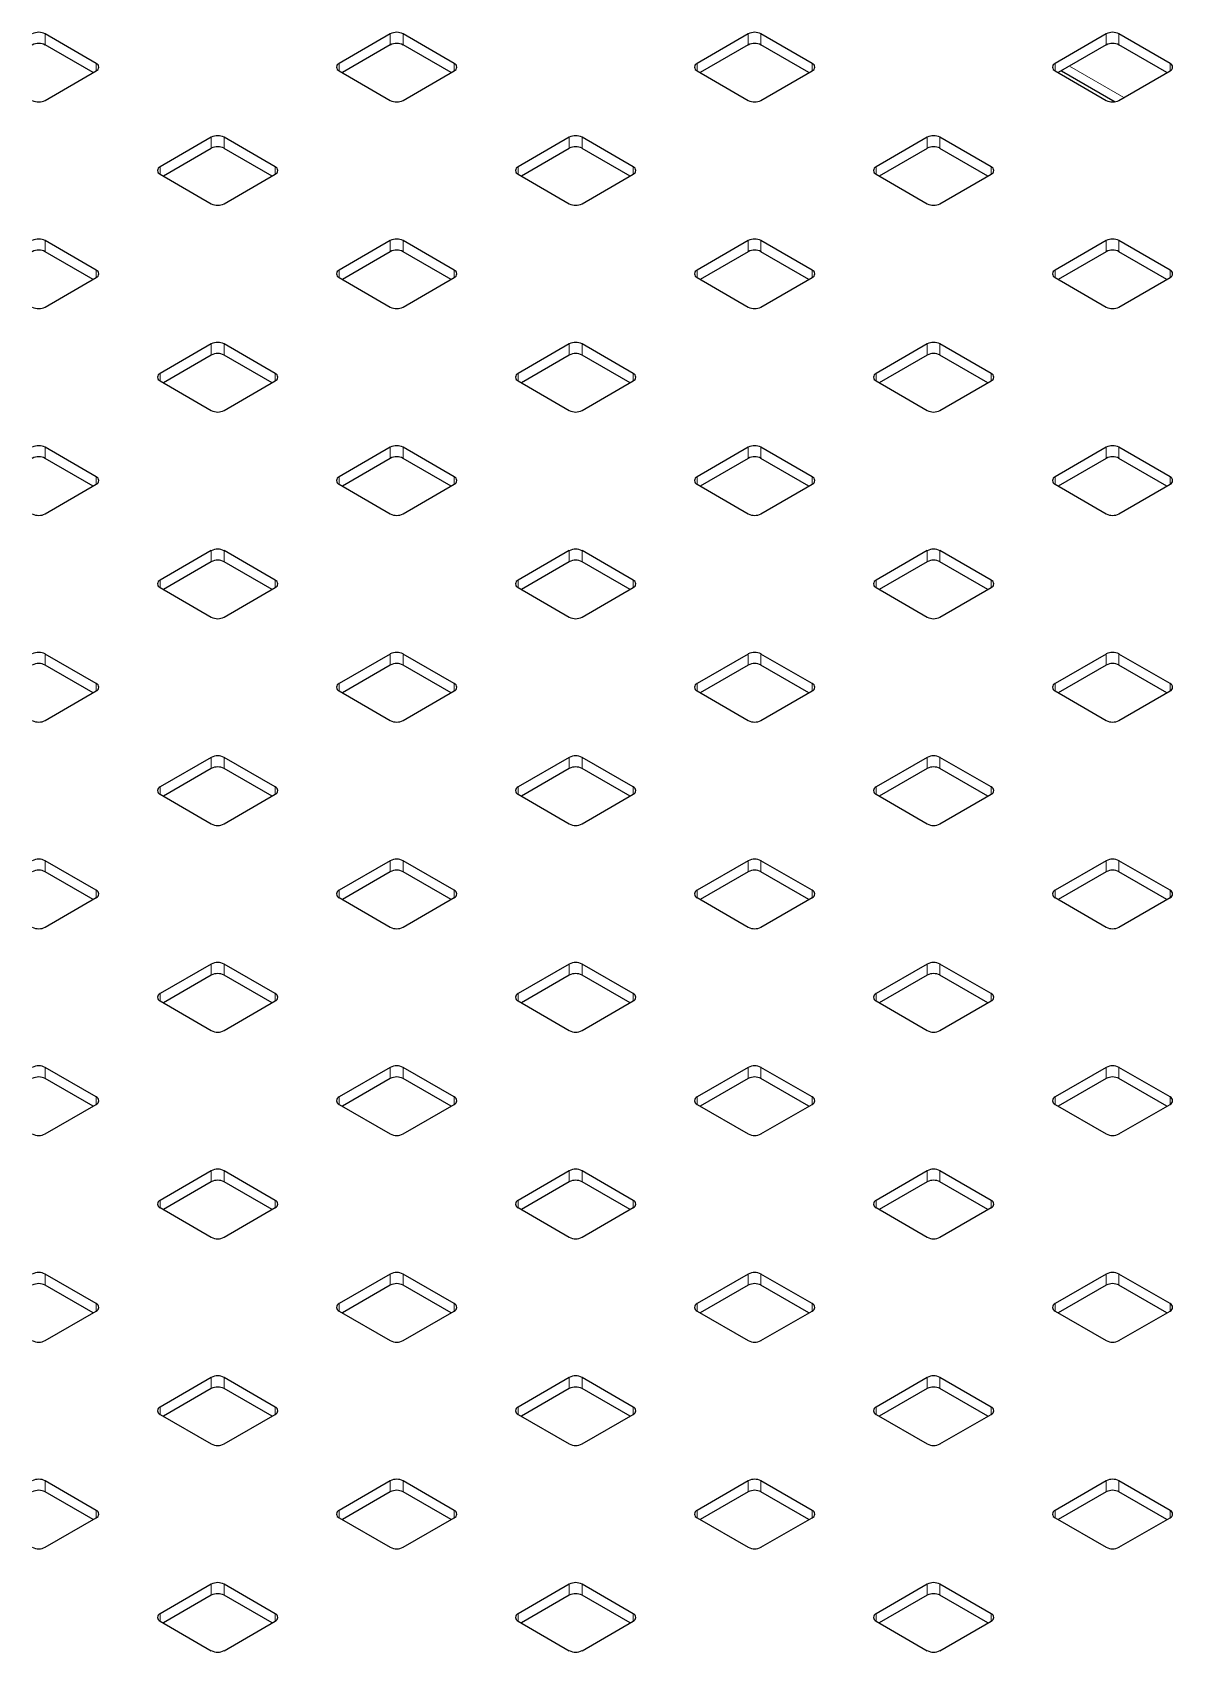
# Model space of a CAD drawing. Header units: millimetres. Extents: x -218071 to -203542, y 15363 to 51382.
# Drawn here: x -216949.65 to -216937.04, y 51102.08 to 51119.98 of the extents above; entities that cross this region are included whole.
import ezdxf

# ---------------------------------------------------------------- set-up
doc = ezdxf.new("R2010")
doc.units = ezdxf.units.MM
doc.header["$LTSCALE"] = 4
doc.layers.add('TPF-EQUIPEMENT', color=7, linetype='Continuous')

msp = doc.modelspace()

# ---------------------------------------------------------------- linework, layer by layer
at = {"layer": 'TPF-EQUIPEMENT', "color": 7, "linetype": 'Continuous', "lineweight": 25}
for p, q in [((-216948.947, 51119.633), (-216949.513, 51119.959)), ((-216945.695, 51119.959), (-216946.26, 51119.633)), ((-216944.988, 51119.633), (-216945.553, 51119.959)), ((-216941.735, 51119.959), (-216942.301, 51119.633)), ((-216941.028, 51119.633), (-216941.594, 51119.959)), ((-216937.775, 51119.959), (-216938.341, 51119.633)), ((-216937.068, 51119.633), (-216937.634, 51119.959)), ((-216948.983, 51119.531), (-216949.513, 51119.837)), ((-216945.695, 51119.837), (-216946.225, 51119.531)), ((-216945.023, 51119.531), (-216945.553, 51119.837)), ((-216941.735, 51119.837), (-216942.265, 51119.531)), ((-216941.063, 51119.531), (-216941.594, 51119.837)), ((-216937.775, 51119.837), (-216938.305, 51119.531)), ((-216937.104, 51119.531), (-216937.634, 51119.837)), ((-216949.513, 51119.225), (-216948.947, 51119.551)), ((-216946.26, 51119.551), (-216945.695, 51119.225)), ((-216945.553, 51119.225), (-216944.988, 51119.551)), ((-216942.301, 51119.551), (-216941.735, 51119.225)), ((-216941.594, 51119.225), (-216941.028, 51119.551)), ((-216938.341, 51119.551), (-216937.775, 51119.225)), ((-216938.269, 51119.552), (-216937.677, 51119.21)), ((-216937.634, 51119.225), (-216937.068, 51119.551)), ((-216947.675, 51118.817), (-216948.24, 51118.49)), ((-216946.968, 51118.49), (-216947.533, 51118.817)), ((-216943.715, 51118.817), (-216944.281, 51118.49)), ((-216943.008, 51118.49), (-216943.573, 51118.817)), ((-216939.755, 51118.817), (-216940.321, 51118.49)), ((-216939.048, 51118.49), (-216939.614, 51118.817)), ((-216947.675, 51118.694), (-216948.205, 51118.388)), ((-216947.003, 51118.388), (-216947.533, 51118.694)), ((-216943.715, 51118.694), (-216944.245, 51118.388)), ((-216943.043, 51118.388), (-216943.573, 51118.694)), ((-216939.755, 51118.694), (-216940.285, 51118.388)), ((-216939.083, 51118.388), (-216939.614, 51118.694)), ((-216948.24, 51118.408), (-216947.675, 51118.082)), ((-216947.533, 51118.082), (-216946.968, 51118.408)), ((-216944.281, 51118.408), (-216943.715, 51118.082)), ((-216943.573, 51118.082), (-216943.008, 51118.408)), ((-216940.321, 51118.408), (-216939.755, 51118.082)), ((-216939.614, 51118.082), (-216939.048, 51118.408)), ((-216948.947, 51117.347), (-216949.513, 51117.674)), ((-216948.983, 51117.245), (-216949.513, 51117.551)), ((-216945.695, 51117.674), (-216946.26, 51117.347)), ((-216945.695, 51117.551), (-216946.225, 51117.245)), ((-216944.988, 51117.347), (-216945.553, 51117.674)), ((-216945.023, 51117.245), (-216945.553, 51117.551)), ((-216941.735, 51117.674), (-216942.301, 51117.347)), ((-216941.735, 51117.551), (-216942.265, 51117.245)), ((-216941.028, 51117.347), (-216941.594, 51117.674)), ((-216941.063, 51117.245), (-216941.594, 51117.551)), ((-216937.775, 51117.674), (-216938.341, 51117.347)), ((-216937.775, 51117.551), (-216938.305, 51117.245)), ((-216937.068, 51117.347), (-216937.634, 51117.674)), ((-216937.104, 51117.245), (-216937.634, 51117.551)), ((-216949.513, 51116.939), (-216948.947, 51117.266)), ((-216946.26, 51117.266), (-216945.695, 51116.939)), ((-216945.553, 51116.939), (-216944.988, 51117.266)), ((-216942.301, 51117.266), (-216941.735, 51116.939)), ((-216941.594, 51116.939), (-216941.028, 51117.266)), ((-216938.341, 51117.266), (-216937.775, 51116.939)), ((-216937.634, 51116.939), (-216937.068, 51117.266)), ((-216947.675, 51116.531), (-216948.24, 51116.205)), ((-216946.968, 51116.205), (-216947.533, 51116.531)), ((-216943.715, 51116.531), (-216944.281, 51116.205)), ((-216943.008, 51116.205), (-216943.573, 51116.531)), ((-216939.755, 51116.531), (-216940.321, 51116.205)), ((-216939.048, 51116.205), (-216939.614, 51116.531)), ((-216947.675, 51116.409), (-216948.205, 51116.103)), ((-216947.003, 51116.103), (-216947.533, 51116.409)), ((-216943.715, 51116.409), (-216944.245, 51116.103)), ((-216943.043, 51116.103), (-216943.573, 51116.409)), ((-216939.755, 51116.409), (-216940.285, 51116.103)), ((-216939.083, 51116.103), (-216939.614, 51116.409)), ((-216948.24, 51116.123), (-216947.675, 51115.797)), ((-216947.533, 51115.797), (-216946.968, 51116.123)), ((-216944.281, 51116.123), (-216943.715, 51115.797)), ((-216943.573, 51115.797), (-216943.008, 51116.123)), ((-216940.321, 51116.123), (-216939.755, 51115.797)), ((-216939.614, 51115.797), (-216939.048, 51116.123)), ((-216948.947, 51115.062), (-216949.513, 51115.389)), ((-216945.695, 51115.389), (-216946.26, 51115.062)), ((-216944.988, 51115.062), (-216945.553, 51115.389)), ((-216941.735, 51115.389), (-216942.301, 51115.062)), ((-216941.028, 51115.062), (-216941.594, 51115.389)), ((-216937.775, 51115.389), (-216938.341, 51115.062)), ((-216937.068, 51115.062), (-216937.634, 51115.389)), ((-216948.983, 51114.96), (-216949.513, 51115.266)), ((-216945.695, 51115.266), (-216946.225, 51114.96)), ((-216945.023, 51114.96), (-216945.553, 51115.266)), ((-216941.735, 51115.266), (-216942.265, 51114.96)), ((-216941.063, 51114.96), (-216941.594, 51115.266)), ((-216937.775, 51115.266), (-216938.305, 51114.96)), ((-216937.104, 51114.96), (-216937.634, 51115.266)), ((-216949.513, 51114.654), (-216948.947, 51114.98)), ((-216946.26, 51114.98), (-216945.695, 51114.654)), ((-216945.553, 51114.654), (-216944.988, 51114.98)), ((-216942.301, 51114.98), (-216941.735, 51114.654)), ((-216941.594, 51114.654), (-216941.028, 51114.98)), ((-216938.341, 51114.98), (-216937.775, 51114.654)), ((-216937.634, 51114.654), (-216937.068, 51114.98)), ((-216947.675, 51114.246), (-216948.24, 51113.919)), ((-216947.675, 51114.123), (-216948.205, 51113.817)), ((-216946.968, 51113.919), (-216947.533, 51114.246)), ((-216947.003, 51113.817), (-216947.533, 51114.123)), ((-216943.715, 51114.246), (-216944.281, 51113.919)), ((-216943.715, 51114.123), (-216944.245, 51113.817)), ((-216943.008, 51113.919), (-216943.573, 51114.246)), ((-216943.043, 51113.817), (-216943.573, 51114.123)), ((-216939.755, 51114.246), (-216940.321, 51113.919)), ((-216939.755, 51114.123), (-216940.285, 51113.817)), ((-216939.048, 51113.919), (-216939.614, 51114.246)), ((-216939.083, 51113.817), (-216939.614, 51114.123)), ((-216948.24, 51113.838), (-216947.675, 51113.511)), ((-216947.533, 51113.511), (-216946.968, 51113.838)), ((-216944.281, 51113.838), (-216943.715, 51113.511)), ((-216943.573, 51113.511), (-216943.008, 51113.838)), ((-216940.321, 51113.838), (-216939.755, 51113.511)), ((-216939.614, 51113.511), (-216939.048, 51113.838)), ((-216948.947, 51112.777), (-216949.513, 51113.103)), ((-216945.695, 51113.103), (-216946.26, 51112.777)), ((-216944.988, 51112.777), (-216945.553, 51113.103)), ((-216941.735, 51113.103), (-216942.301, 51112.777)), ((-216941.028, 51112.777), (-216941.594, 51113.103)), ((-216937.775, 51113.103), (-216938.341, 51112.777)), ((-216937.068, 51112.777), (-216937.634, 51113.103)), ((-216948.983, 51112.675), (-216949.513, 51112.981)), ((-216945.695, 51112.981), (-216946.225, 51112.675)), ((-216945.023, 51112.675), (-216945.553, 51112.981)), ((-216941.735, 51112.981), (-216942.265, 51112.675)), ((-216941.063, 51112.675), (-216941.594, 51112.981)), ((-216937.775, 51112.981), (-216938.305, 51112.675)), ((-216937.104, 51112.675), (-216937.634, 51112.981)), ((-216949.513, 51112.369), (-216948.947, 51112.695)), ((-216946.26, 51112.695), (-216945.695, 51112.369)), ((-216945.553, 51112.369), (-216944.988, 51112.695)), ((-216942.301, 51112.695), (-216941.735, 51112.369)), ((-216941.594, 51112.369), (-216941.028, 51112.695)), ((-216938.341, 51112.695), (-216937.775, 51112.369)), ((-216937.634, 51112.369), (-216937.068, 51112.695)), ((-216947.675, 51111.96), (-216948.24, 51111.634)), ((-216947.675, 51111.838), (-216948.205, 51111.532)), ((-216946.968, 51111.634), (-216947.533, 51111.96)), ((-216947.003, 51111.532), (-216947.533, 51111.838)), ((-216943.715, 51111.96), (-216944.281, 51111.634)), ((-216943.715, 51111.838), (-216944.245, 51111.532)), ((-216943.008, 51111.634), (-216943.573, 51111.96)), ((-216943.043, 51111.532), (-216943.573, 51111.838)), ((-216939.755, 51111.96), (-216940.321, 51111.634)), ((-216939.755, 51111.838), (-216940.285, 51111.532)), ((-216939.048, 51111.634), (-216939.614, 51111.96)), ((-216939.083, 51111.532), (-216939.614, 51111.838)), ((-216948.24, 51111.552), (-216947.675, 51111.226)), ((-216947.533, 51111.226), (-216946.968, 51111.552)), ((-216944.281, 51111.552), (-216943.715, 51111.226)), ((-216943.573, 51111.226), (-216943.008, 51111.552)), ((-216940.321, 51111.552), (-216939.755, 51111.226)), ((-216939.614, 51111.226), (-216939.048, 51111.552)), ((-216948.947, 51110.491), (-216949.513, 51110.818)), ((-216945.695, 51110.818), (-216946.26, 51110.491)), ((-216944.988, 51110.491), (-216945.553, 51110.818)), ((-216941.735, 51110.818), (-216942.301, 51110.491)), ((-216941.028, 51110.491), (-216941.594, 51110.818)), ((-216937.775, 51110.818), (-216938.341, 51110.491)), ((-216937.068, 51110.491), (-216937.634, 51110.818)), ((-216948.983, 51110.389), (-216949.513, 51110.695)), ((-216945.695, 51110.695), (-216946.225, 51110.389)), ((-216945.023, 51110.389), (-216945.553, 51110.695)), ((-216941.735, 51110.695), (-216942.265, 51110.389)), ((-216941.063, 51110.389), (-216941.594, 51110.695)), ((-216937.775, 51110.695), (-216938.305, 51110.389)), ((-216937.104, 51110.389), (-216937.634, 51110.695)), ((-216949.513, 51110.083), (-216948.947, 51110.41)), ((-216946.26, 51110.41), (-216945.695, 51110.083)), ((-216945.553, 51110.083), (-216944.988, 51110.41)), ((-216942.301, 51110.41), (-216941.735, 51110.083)), ((-216941.594, 51110.083), (-216941.028, 51110.41)), ((-216938.341, 51110.41), (-216937.775, 51110.083)), ((-216937.634, 51110.083), (-216937.068, 51110.41)), ((-216947.675, 51109.675), (-216948.24, 51109.349)), ((-216946.968, 51109.349), (-216947.533, 51109.675)), ((-216943.715, 51109.675), (-216944.281, 51109.349)), ((-216943.008, 51109.349), (-216943.573, 51109.675)), ((-216939.755, 51109.675), (-216940.321, 51109.349)), ((-216939.048, 51109.349), (-216939.614, 51109.675)), ((-216947.675, 51109.553), (-216948.205, 51109.247)), ((-216947.003, 51109.247), (-216947.533, 51109.553)), ((-216943.715, 51109.553), (-216944.245, 51109.247)), ((-216943.043, 51109.247), (-216943.573, 51109.553)), ((-216939.755, 51109.553), (-216940.285, 51109.247)), ((-216939.083, 51109.247), (-216939.614, 51109.553)), ((-216948.24, 51109.267), (-216947.675, 51108.94)), ((-216947.533, 51108.94), (-216946.968, 51109.267)), ((-216944.281, 51109.267), (-216943.715, 51108.94)), ((-216943.573, 51108.94), (-216943.008, 51109.267)), ((-216940.321, 51109.267), (-216939.755, 51108.94)), ((-216939.614, 51108.94), (-216939.048, 51109.267)), ((-216948.947, 51108.206), (-216949.513, 51108.532)), ((-216948.983, 51108.104), (-216949.513, 51108.41)), ((-216945.695, 51108.532), (-216946.26, 51108.206)), ((-216945.695, 51108.41), (-216946.225, 51108.104)), ((-216944.988, 51108.206), (-216945.553, 51108.532)), ((-216945.023, 51108.104), (-216945.553, 51108.41)), ((-216941.735, 51108.532), (-216942.301, 51108.206)), ((-216941.735, 51108.41), (-216942.265, 51108.104)), ((-216941.028, 51108.206), (-216941.594, 51108.532)), ((-216941.063, 51108.104), (-216941.594, 51108.41)), ((-216937.775, 51108.532), (-216938.341, 51108.206)), ((-216937.775, 51108.41), (-216938.305, 51108.104)), ((-216937.068, 51108.206), (-216937.634, 51108.532)), ((-216937.104, 51108.104), (-216937.634, 51108.41)), ((-216949.513, 51107.798), (-216948.947, 51108.124)), ((-216946.26, 51108.124), (-216945.695, 51107.798)), ((-216945.553, 51107.798), (-216944.988, 51108.124)), ((-216942.301, 51108.124), (-216941.735, 51107.798)), ((-216941.594, 51107.798), (-216941.028, 51108.124)), ((-216938.341, 51108.124), (-216937.775, 51107.798)), ((-216937.634, 51107.798), (-216937.068, 51108.124)), ((-216947.675, 51107.39), (-216948.24, 51107.063)), ((-216946.968, 51107.063), (-216947.533, 51107.39)), ((-216943.715, 51107.39), (-216944.281, 51107.063)), ((-216943.008, 51107.063), (-216943.573, 51107.39)), ((-216939.755, 51107.39), (-216940.321, 51107.063)), ((-216939.048, 51107.063), (-216939.614, 51107.39)), ((-216947.675, 51107.267), (-216948.205, 51106.961)), ((-216947.003, 51106.961), (-216947.533, 51107.267)), ((-216943.715, 51107.267), (-216944.245, 51106.961)), ((-216943.043, 51106.961), (-216943.573, 51107.267)), ((-216939.755, 51107.267), (-216940.285, 51106.961)), ((-216939.083, 51106.961), (-216939.614, 51107.267)), ((-216948.24, 51106.982), (-216947.675, 51106.655)), ((-216947.533, 51106.655), (-216946.968, 51106.982)), ((-216944.281, 51106.982), (-216943.715, 51106.655)), ((-216943.573, 51106.655), (-216943.008, 51106.982)), ((-216940.321, 51106.982), (-216939.755, 51106.655)), ((-216939.614, 51106.655), (-216939.048, 51106.982)), ((-216948.947, 51105.921), (-216949.513, 51106.247)), ((-216945.695, 51106.247), (-216946.26, 51105.921)), ((-216944.988, 51105.921), (-216945.553, 51106.247)), ((-216941.735, 51106.247), (-216942.301, 51105.921)), ((-216941.028, 51105.921), (-216941.594, 51106.247)), ((-216937.775, 51106.247), (-216938.341, 51105.921)), ((-216937.068, 51105.921), (-216937.634, 51106.247)), ((-216948.983, 51105.818), (-216949.513, 51106.125)), ((-216945.695, 51106.125), (-216946.225, 51105.818)), ((-216945.023, 51105.818), (-216945.553, 51106.125)), ((-216941.735, 51106.125), (-216942.265, 51105.818)), ((-216941.063, 51105.818), (-216941.594, 51106.125)), ((-216937.775, 51106.125), (-216938.305, 51105.818)), ((-216937.104, 51105.818), (-216937.634, 51106.125)), ((-216949.513, 51105.512), (-216948.947, 51105.839)), ((-216946.26, 51105.839), (-216945.695, 51105.512)), ((-216945.553, 51105.512), (-216944.988, 51105.839)), ((-216942.301, 51105.839), (-216941.735, 51105.512)), ((-216941.594, 51105.512), (-216941.028, 51105.839)), ((-216938.341, 51105.839), (-216937.775, 51105.512)), ((-216937.634, 51105.512), (-216937.068, 51105.839)), ((-216947.675, 51105.104), (-216948.24, 51104.778)), ((-216946.968, 51104.778), (-216947.533, 51105.104)), ((-216943.715, 51105.104), (-216944.281, 51104.778)), ((-216943.008, 51104.778), (-216943.573, 51105.104)), ((-216939.755, 51105.104), (-216940.321, 51104.778)), ((-216939.048, 51104.778), (-216939.614, 51105.104)), ((-216947.675, 51104.982), (-216948.205, 51104.676)), ((-216947.003, 51104.676), (-216947.533, 51104.982)), ((-216943.715, 51104.982), (-216944.245, 51104.676)), ((-216943.043, 51104.676), (-216943.573, 51104.982)), ((-216939.755, 51104.982), (-216940.285, 51104.676)), ((-216939.083, 51104.676), (-216939.614, 51104.982)), ((-216948.24, 51104.696), (-216947.675, 51104.37)), ((-216947.533, 51104.37), (-216946.968, 51104.696)), ((-216944.281, 51104.696), (-216943.715, 51104.37)), ((-216943.573, 51104.37), (-216943.008, 51104.696)), ((-216940.321, 51104.696), (-216939.755, 51104.37)), ((-216939.614, 51104.37), (-216939.048, 51104.696)), ((-216948.947, 51103.635), (-216949.513, 51103.962)), ((-216945.695, 51103.962), (-216946.26, 51103.635)), ((-216944.988, 51103.635), (-216945.553, 51103.962)), ((-216941.735, 51103.962), (-216942.301, 51103.635)), ((-216941.028, 51103.635), (-216941.594, 51103.962)), ((-216937.775, 51103.962), (-216938.341, 51103.635)), ((-216937.068, 51103.635), (-216937.634, 51103.962)), ((-216948.983, 51103.533), (-216949.513, 51103.839)), ((-216945.695, 51103.839), (-216946.225, 51103.533)), ((-216945.023, 51103.533), (-216945.553, 51103.839)), ((-216941.735, 51103.839), (-216942.265, 51103.533)), ((-216941.063, 51103.533), (-216941.594, 51103.839)), ((-216937.775, 51103.839), (-216938.305, 51103.533)), ((-216937.104, 51103.533), (-216937.634, 51103.839)), ((-216949.513, 51103.227), (-216948.947, 51103.554)), ((-216946.26, 51103.554), (-216945.695, 51103.227)), ((-216945.553, 51103.227), (-216944.988, 51103.554)), ((-216942.301, 51103.554), (-216941.735, 51103.227)), ((-216941.594, 51103.227), (-216941.028, 51103.554)), ((-216938.341, 51103.554), (-216937.775, 51103.227)), ((-216937.634, 51103.227), (-216937.068, 51103.554)), ((-216947.675, 51102.819), (-216948.24, 51102.492)), ((-216947.675, 51102.696), (-216948.205, 51102.39)), ((-216946.968, 51102.492), (-216947.533, 51102.819)), ((-216947.003, 51102.39), (-216947.533, 51102.696)), ((-216943.715, 51102.819), (-216944.281, 51102.492)), ((-216943.715, 51102.696), (-216944.245, 51102.39)), ((-216943.008, 51102.492), (-216943.573, 51102.819)), ((-216943.043, 51102.39), (-216943.573, 51102.696)), ((-216939.755, 51102.819), (-216940.321, 51102.492)), ((-216939.755, 51102.696), (-216940.285, 51102.39)), ((-216939.048, 51102.492), (-216939.614, 51102.819)), ((-216939.083, 51102.39), (-216939.614, 51102.696)), ((-216948.24, 51102.411), (-216947.675, 51102.084)), ((-216947.533, 51102.084), (-216946.968, 51102.411)), ((-216944.281, 51102.411), (-216943.715, 51102.084)), ((-216943.573, 51102.084), (-216943.008, 51102.411)), ((-216940.321, 51102.411), (-216939.755, 51102.084)), ((-216939.614, 51102.084), (-216939.048, 51102.411))]:
    msp.add_line(p, q, dxfattribs=at)
at = {"layer": 'TPF-EQUIPEMENT', "color": 8, "linetype": 'Continuous', "lineweight": 18}
for p, q in [((-216949.513, 51119.837), (-216949.513, 51119.959)), ((-216945.695, 51119.837), (-216945.695, 51119.959)), ((-216945.553, 51119.837), (-216945.553, 51119.959)), ((-216941.735, 51119.837), (-216941.735, 51119.959)), ((-216941.594, 51119.837), (-216941.594, 51119.959)), ((-216937.775, 51119.837), (-216937.775, 51119.959)), ((-216937.634, 51119.837), (-216937.634, 51119.959)), ((-216948.947, 51119.551), (-216948.947, 51119.633)), ((-216946.26, 51119.551), (-216946.26, 51119.633)), ((-216944.988, 51119.551), (-216944.988, 51119.633)), ((-216942.301, 51119.551), (-216942.301, 51119.633)), ((-216941.028, 51119.551), (-216941.028, 51119.633)), ((-216938.341, 51119.551), (-216938.341, 51119.633)), ((-216937.58, 51119.256), (-216938.181, 51119.603)), ((-216937.068, 51119.551), (-216937.068, 51119.633)), ((-216947.675, 51118.694), (-216947.675, 51118.817)), ((-216947.533, 51118.694), (-216947.533, 51118.817)), ((-216943.715, 51118.694), (-216943.715, 51118.817)), ((-216943.573, 51118.694), (-216943.573, 51118.817)), ((-216939.755, 51118.694), (-216939.755, 51118.817)), ((-216939.614, 51118.694), (-216939.614, 51118.817)), ((-216948.24, 51118.408), (-216948.24, 51118.49)), ((-216946.968, 51118.408), (-216946.968, 51118.49)), ((-216944.281, 51118.408), (-216944.281, 51118.49)), ((-216943.008, 51118.408), (-216943.008, 51118.49)), ((-216940.321, 51118.408), (-216940.321, 51118.49)), ((-216939.048, 51118.408), (-216939.048, 51118.49)), ((-216949.513, 51117.551), (-216949.513, 51117.674)), ((-216945.695, 51117.551), (-216945.695, 51117.674)), ((-216945.553, 51117.551), (-216945.553, 51117.674)), ((-216941.735, 51117.551), (-216941.735, 51117.674)), ((-216941.594, 51117.551), (-216941.594, 51117.674)), ((-216937.775, 51117.551), (-216937.775, 51117.674)), ((-216937.634, 51117.551), (-216937.634, 51117.674)), ((-216948.947, 51117.266), (-216948.947, 51117.347)), ((-216946.26, 51117.266), (-216946.26, 51117.347)), ((-216944.988, 51117.266), (-216944.988, 51117.347)), ((-216942.301, 51117.266), (-216942.301, 51117.347)), ((-216941.028, 51117.266), (-216941.028, 51117.347)), ((-216938.341, 51117.266), (-216938.341, 51117.347)), ((-216937.068, 51117.266), (-216937.068, 51117.347)), ((-216947.675, 51116.409), (-216947.675, 51116.531)), ((-216947.533, 51116.409), (-216947.533, 51116.531)), ((-216943.715, 51116.409), (-216943.715, 51116.531)), ((-216943.573, 51116.409), (-216943.573, 51116.531)), ((-216939.755, 51116.409), (-216939.755, 51116.531)), ((-216939.614, 51116.409), (-216939.614, 51116.531)), ((-216948.24, 51116.123), (-216948.24, 51116.205)), ((-216946.968, 51116.123), (-216946.968, 51116.205)), ((-216944.281, 51116.123), (-216944.281, 51116.205)), ((-216943.008, 51116.123), (-216943.008, 51116.205)), ((-216940.321, 51116.123), (-216940.321, 51116.205)), ((-216939.048, 51116.123), (-216939.048, 51116.205)), ((-216949.513, 51115.266), (-216949.513, 51115.389)), ((-216945.695, 51115.266), (-216945.695, 51115.389)), ((-216945.553, 51115.266), (-216945.553, 51115.389)), ((-216941.735, 51115.266), (-216941.735, 51115.389)), ((-216941.594, 51115.266), (-216941.594, 51115.389)), ((-216937.775, 51115.266), (-216937.775, 51115.389)), ((-216937.634, 51115.266), (-216937.634, 51115.389)), ((-216948.947, 51114.98), (-216948.947, 51115.062)), ((-216946.26, 51114.98), (-216946.26, 51115.062)), ((-216944.988, 51114.98), (-216944.988, 51115.062)), ((-216942.301, 51114.98), (-216942.301, 51115.062)), ((-216941.028, 51114.98), (-216941.028, 51115.062)), ((-216938.341, 51114.98), (-216938.341, 51115.062)), ((-216937.068, 51114.98), (-216937.068, 51115.062)), ((-216947.675, 51114.123), (-216947.675, 51114.246)), ((-216947.533, 51114.123), (-216947.533, 51114.246)), ((-216943.715, 51114.123), (-216943.715, 51114.246)), ((-216943.573, 51114.123), (-216943.573, 51114.246)), ((-216939.755, 51114.123), (-216939.755, 51114.246)), ((-216939.614, 51114.123), (-216939.614, 51114.246)), ((-216948.24, 51113.838), (-216948.24, 51113.919)), ((-216946.968, 51113.838), (-216946.968, 51113.919)), ((-216944.281, 51113.838), (-216944.281, 51113.919)), ((-216943.008, 51113.838), (-216943.008, 51113.919)), ((-216940.321, 51113.838), (-216940.321, 51113.919)), ((-216939.048, 51113.838), (-216939.048, 51113.919)), ((-216949.513, 51112.981), (-216949.513, 51113.103)), ((-216945.695, 51112.981), (-216945.695, 51113.103)), ((-216945.553, 51112.981), (-216945.553, 51113.103)), ((-216941.735, 51112.981), (-216941.735, 51113.103)), ((-216941.594, 51112.981), (-216941.594, 51113.103)), ((-216937.775, 51112.981), (-216937.775, 51113.103)), ((-216937.634, 51112.981), (-216937.634, 51113.103)), ((-216948.947, 51112.695), (-216948.947, 51112.777)), ((-216946.26, 51112.695), (-216946.26, 51112.777)), ((-216944.988, 51112.695), (-216944.988, 51112.777)), ((-216942.301, 51112.695), (-216942.301, 51112.777)), ((-216941.028, 51112.695), (-216941.028, 51112.777)), ((-216938.341, 51112.695), (-216938.341, 51112.777)), ((-216937.068, 51112.695), (-216937.068, 51112.777)), ((-216947.675, 51111.838), (-216947.675, 51111.96)), ((-216947.533, 51111.838), (-216947.533, 51111.96)), ((-216943.715, 51111.838), (-216943.715, 51111.96)), ((-216943.573, 51111.838), (-216943.573, 51111.96)), ((-216939.755, 51111.838), (-216939.755, 51111.96)), ((-216939.614, 51111.838), (-216939.614, 51111.96)), ((-216948.24, 51111.552), (-216948.24, 51111.634)), ((-216946.968, 51111.552), (-216946.968, 51111.634)), ((-216944.281, 51111.552), (-216944.281, 51111.634)), ((-216943.008, 51111.552), (-216943.008, 51111.634)), ((-216940.321, 51111.552), (-216940.321, 51111.634)), ((-216939.048, 51111.552), (-216939.048, 51111.634)), ((-216949.513, 51110.695), (-216949.513, 51110.818)), ((-216945.695, 51110.695), (-216945.695, 51110.818)), ((-216945.553, 51110.695), (-216945.553, 51110.818)), ((-216941.735, 51110.695), (-216941.735, 51110.818)), ((-216941.594, 51110.695), (-216941.594, 51110.818)), ((-216937.775, 51110.695), (-216937.775, 51110.818)), ((-216937.634, 51110.695), (-216937.634, 51110.818)), ((-216948.947, 51110.41), (-216948.947, 51110.491)), ((-216946.26, 51110.41), (-216946.26, 51110.491)), ((-216944.988, 51110.41), (-216944.988, 51110.491)), ((-216942.301, 51110.41), (-216942.301, 51110.491)), ((-216941.028, 51110.41), (-216941.028, 51110.491)), ((-216938.341, 51110.41), (-216938.341, 51110.491)), ((-216937.068, 51110.41), (-216937.068, 51110.491)), ((-216947.675, 51109.553), (-216947.675, 51109.675)), ((-216947.533, 51109.553), (-216947.533, 51109.675)), ((-216943.715, 51109.553), (-216943.715, 51109.675)), ((-216943.573, 51109.553), (-216943.573, 51109.675)), ((-216939.755, 51109.553), (-216939.755, 51109.675)), ((-216939.614, 51109.553), (-216939.614, 51109.675)), ((-216948.24, 51109.267), (-216948.24, 51109.349)), ((-216946.968, 51109.267), (-216946.968, 51109.349)), ((-216944.281, 51109.267), (-216944.281, 51109.349)), ((-216943.008, 51109.267), (-216943.008, 51109.349)), ((-216940.321, 51109.267), (-216940.321, 51109.349)), ((-216939.048, 51109.267), (-216939.048, 51109.349)), ((-216949.513, 51108.41), (-216949.513, 51108.532)), ((-216945.695, 51108.41), (-216945.695, 51108.532)), ((-216945.553, 51108.41), (-216945.553, 51108.532)), ((-216941.735, 51108.41), (-216941.735, 51108.532)), ((-216941.594, 51108.41), (-216941.594, 51108.532)), ((-216937.775, 51108.41), (-216937.775, 51108.532)), ((-216937.634, 51108.41), (-216937.634, 51108.532)), ((-216948.947, 51108.124), (-216948.947, 51108.206)), ((-216946.26, 51108.124), (-216946.26, 51108.206)), ((-216944.988, 51108.124), (-216944.988, 51108.206)), ((-216942.301, 51108.124), (-216942.301, 51108.206)), ((-216941.028, 51108.124), (-216941.028, 51108.206)), ((-216938.341, 51108.124), (-216938.341, 51108.206)), ((-216937.068, 51108.124), (-216937.068, 51108.206)), ((-216947.675, 51107.267), (-216947.675, 51107.39)), ((-216947.533, 51107.267), (-216947.533, 51107.39)), ((-216943.715, 51107.267), (-216943.715, 51107.39)), ((-216943.573, 51107.267), (-216943.573, 51107.39)), ((-216939.755, 51107.267), (-216939.755, 51107.39)), ((-216939.614, 51107.267), (-216939.614, 51107.39)), ((-216948.24, 51106.982), (-216948.24, 51107.063)), ((-216946.968, 51106.982), (-216946.968, 51107.063)), ((-216944.281, 51106.982), (-216944.281, 51107.063)), ((-216943.008, 51106.982), (-216943.008, 51107.063)), ((-216940.321, 51106.982), (-216940.321, 51107.063)), ((-216939.048, 51106.982), (-216939.048, 51107.063)), ((-216949.513, 51106.125), (-216949.513, 51106.247)), ((-216945.695, 51106.125), (-216945.695, 51106.247)), ((-216945.553, 51106.125), (-216945.553, 51106.247)), ((-216941.735, 51106.125), (-216941.735, 51106.247)), ((-216941.594, 51106.125), (-216941.594, 51106.247)), ((-216937.775, 51106.125), (-216937.775, 51106.247)), ((-216937.634, 51106.125), (-216937.634, 51106.247)), ((-216948.947, 51105.839), (-216948.947, 51105.921)), ((-216946.26, 51105.839), (-216946.26, 51105.921)), ((-216944.988, 51105.839), (-216944.988, 51105.921)), ((-216942.301, 51105.839), (-216942.301, 51105.921)), ((-216941.028, 51105.839), (-216941.028, 51105.921)), ((-216938.341, 51105.839), (-216938.341, 51105.921)), ((-216937.068, 51105.839), (-216937.068, 51105.921)), ((-216947.675, 51104.982), (-216947.675, 51105.104)), ((-216947.533, 51104.982), (-216947.533, 51105.104)), ((-216943.715, 51104.982), (-216943.715, 51105.104)), ((-216943.573, 51104.982), (-216943.573, 51105.104)), ((-216939.755, 51104.982), (-216939.755, 51105.104)), ((-216939.614, 51104.982), (-216939.614, 51105.104)), ((-216948.24, 51104.696), (-216948.24, 51104.778)), ((-216946.968, 51104.696), (-216946.968, 51104.778)), ((-216944.281, 51104.696), (-216944.281, 51104.778)), ((-216943.008, 51104.696), (-216943.008, 51104.778)), ((-216940.321, 51104.696), (-216940.321, 51104.778)), ((-216939.048, 51104.696), (-216939.048, 51104.778)), ((-216949.513, 51103.839), (-216949.513, 51103.962)), ((-216945.695, 51103.839), (-216945.695, 51103.962)), ((-216945.553, 51103.839), (-216945.553, 51103.962)), ((-216941.735, 51103.839), (-216941.735, 51103.962)), ((-216941.594, 51103.839), (-216941.594, 51103.962)), ((-216937.775, 51103.839), (-216937.775, 51103.962)), ((-216937.634, 51103.839), (-216937.634, 51103.962)), ((-216948.947, 51103.554), (-216948.947, 51103.635)), ((-216946.26, 51103.554), (-216946.26, 51103.635)), ((-216944.988, 51103.554), (-216944.988, 51103.635)), ((-216942.301, 51103.554), (-216942.301, 51103.635)), ((-216941.028, 51103.554), (-216941.028, 51103.635)), ((-216938.341, 51103.554), (-216938.341, 51103.635)), ((-216937.068, 51103.554), (-216937.068, 51103.635)), ((-216947.675, 51102.696), (-216947.675, 51102.819)), ((-216947.533, 51102.696), (-216947.533, 51102.819)), ((-216943.715, 51102.696), (-216943.715, 51102.819)), ((-216943.573, 51102.696), (-216943.573, 51102.819)), ((-216939.755, 51102.696), (-216939.755, 51102.819)), ((-216939.614, 51102.696), (-216939.614, 51102.819)), ((-216948.24, 51102.411), (-216948.24, 51102.492)), ((-216946.968, 51102.411), (-216946.968, 51102.492)), ((-216944.281, 51102.411), (-216944.281, 51102.492)), ((-216943.008, 51102.411), (-216943.008, 51102.492)), ((-216940.321, 51102.411), (-216940.321, 51102.492)), ((-216939.048, 51102.411), (-216939.048, 51102.492))]:
    msp.add_line(p, q, dxfattribs=at)
at = {"layer": 'TPF-EQUIPEMENT', "color": 7, "linetype": 'Continuous', "lineweight": 25}
for centre, radius, start, end in [((-216949.584, 51119.823), 0.154, 62.616, 117.384), ((-216949.584, 51119.7), 0.154, 62.616, 117.384), ((-216945.624, 51119.823), 0.154, 62.616, 117.384), ((-216945.624, 51119.7), 0.154, 62.616, 117.384), ((-216941.664, 51119.823), 0.154, 62.616, 117.384), ((-216941.664, 51119.7), 0.154, 62.616, 117.384), ((-216937.704, 51119.823), 0.154, 62.616, 117.384), ((-216937.704, 51119.7), 0.154, 62.616, 117.384), ((-216948.963, 51119.592), 0.0436, 290.7714, 69.2286), ((-216946.245, 51119.592), 0.0436, 110.7714, 249.2286), ((-216945.003, 51119.592), 0.0436, 290.7714, 69.2286), ((-216942.285, 51119.592), 0.0436, 110.7714, 249.2286), ((-216941.043, 51119.592), 0.0436, 290.7714, 69.2286), ((-216938.325, 51119.592), 0.0436, 110.7714, 249.2286), ((-216937.084, 51119.592), 0.0436, 290.7714, 69.2286), ((-216949.584, 51119.361), 0.154, 242.616, 297.384), ((-216945.624, 51119.361), 0.154, 242.616, 297.384), ((-216941.664, 51119.361), 0.154, 242.616, 297.384), ((-216937.704, 51119.361), 0.154, 242.616, 297.384), ((-216947.604, 51118.68), 0.154, 62.616, 117.384), ((-216943.644, 51118.68), 0.154, 62.616, 117.384), ((-216939.684, 51118.68), 0.154, 62.616, 117.384), ((-216947.604, 51118.558), 0.154, 62.616, 117.384), ((-216943.644, 51118.558), 0.154, 62.616, 117.384), ((-216939.684, 51118.558), 0.154, 62.616, 117.384), ((-216948.225, 51118.449), 0.0436, 110.7714, 249.2286), ((-216946.983, 51118.449), 0.0436, 290.7714, 69.2286), ((-216944.265, 51118.449), 0.0436, 110.7714, 249.2286), ((-216943.023, 51118.449), 0.0436, 290.7714, 69.2286), ((-216940.305, 51118.449), 0.0436, 110.7714, 249.2286), ((-216939.063, 51118.449), 0.0436, 290.7714, 69.2286), ((-216947.604, 51118.219), 0.154, 242.616, 297.384), ((-216943.644, 51118.219), 0.154, 242.616, 297.384), ((-216939.684, 51118.219), 0.154, 242.616, 297.384), ((-216949.584, 51117.537), 0.154, 62.616, 117.384), ((-216949.584, 51117.415), 0.154, 62.616, 117.384), ((-216945.624, 51117.537), 0.154, 62.616, 117.384), ((-216945.624, 51117.415), 0.154, 62.616, 117.384), ((-216941.664, 51117.537), 0.154, 62.616, 117.384), ((-216941.664, 51117.415), 0.154, 62.616, 117.384), ((-216937.704, 51117.537), 0.154, 62.616, 117.384), ((-216937.704, 51117.415), 0.154, 62.616, 117.384), ((-216948.963, 51117.307), 0.0436, 290.7714, 69.2286), ((-216946.245, 51117.307), 0.0436, 110.7714, 249.2286), ((-216945.003, 51117.307), 0.0436, 290.7714, 69.2286), ((-216942.285, 51117.307), 0.0436, 110.7714, 249.2286), ((-216941.043, 51117.307), 0.0436, 290.7714, 69.2286), ((-216938.325, 51117.307), 0.0436, 110.7714, 249.2286), ((-216937.084, 51117.307), 0.0436, 290.7714, 69.2286), ((-216949.584, 51117.076), 0.154, 242.616, 297.384), ((-216945.624, 51117.076), 0.154, 242.616, 297.384), ((-216941.664, 51117.076), 0.154, 242.616, 297.384), ((-216937.704, 51117.076), 0.154, 242.616, 297.384), ((-216947.604, 51116.395), 0.154, 62.616, 117.384), ((-216943.644, 51116.395), 0.154, 62.616, 117.384), ((-216939.684, 51116.395), 0.154, 62.616, 117.384), ((-216947.604, 51116.272), 0.154, 62.616, 117.384), ((-216943.644, 51116.272), 0.154, 62.616, 117.384), ((-216939.684, 51116.272), 0.154, 62.616, 117.384), ((-216948.225, 51116.164), 0.0436, 110.7714, 249.2286), ((-216946.983, 51116.164), 0.0436, 290.7714, 69.2286), ((-216944.265, 51116.164), 0.0436, 110.7714, 249.2286), ((-216943.023, 51116.164), 0.0436, 290.7714, 69.2286), ((-216940.305, 51116.164), 0.0436, 110.7714, 249.2286), ((-216939.063, 51116.164), 0.0436, 290.7714, 69.2286), ((-216947.604, 51115.933), 0.154, 242.616, 297.384), ((-216943.644, 51115.933), 0.154, 242.616, 297.384), ((-216939.684, 51115.933), 0.154, 242.616, 297.384), ((-216949.584, 51115.252), 0.154, 62.616, 117.384), ((-216945.624, 51115.252), 0.154, 62.616, 117.384), ((-216941.664, 51115.252), 0.154, 62.616, 117.384), ((-216937.704, 51115.252), 0.154, 62.616, 117.384), ((-216949.584, 51115.13), 0.154, 62.616, 117.384), ((-216945.624, 51115.13), 0.154, 62.616, 117.384), ((-216941.664, 51115.13), 0.154, 62.616, 117.384), ((-216937.704, 51115.13), 0.154, 62.616, 117.384), ((-216948.963, 51115.021), 0.0436, 290.7714, 69.2286), ((-216946.245, 51115.021), 0.0436, 110.7714, 249.2286), ((-216945.003, 51115.021), 0.0436, 290.7714, 69.2286), ((-216942.285, 51115.021), 0.0436, 110.7714, 249.2286), ((-216941.043, 51115.021), 0.0436, 290.7714, 69.2286), ((-216938.325, 51115.021), 0.0436, 110.7714, 249.2286), ((-216937.084, 51115.021), 0.0436, 290.7714, 69.2286), ((-216949.584, 51114.79), 0.154, 242.616, 297.384), ((-216945.624, 51114.79), 0.154, 242.616, 297.384), ((-216941.664, 51114.79), 0.154, 242.616, 297.384), ((-216937.704, 51114.79), 0.154, 242.616, 297.384), ((-216947.604, 51114.109), 0.154, 62.616, 117.384), ((-216947.604, 51113.987), 0.154, 62.616, 117.384), ((-216943.644, 51114.109), 0.154, 62.616, 117.384), ((-216943.644, 51113.987), 0.154, 62.616, 117.384), ((-216939.684, 51114.109), 0.154, 62.616, 117.384), ((-216939.684, 51113.987), 0.154, 62.616, 117.384), ((-216948.225, 51113.879), 0.0436, 110.7714, 249.2286), ((-216946.983, 51113.879), 0.0436, 290.7714, 69.2286), ((-216944.265, 51113.879), 0.0436, 110.7714, 249.2286), ((-216943.023, 51113.879), 0.0436, 290.7714, 69.2286), ((-216940.305, 51113.879), 0.0436, 110.7714, 249.2286), ((-216939.063, 51113.879), 0.0436, 290.7714, 69.2286), ((-216947.604, 51113.648), 0.154, 242.616, 297.384), ((-216943.644, 51113.648), 0.154, 242.616, 297.384), ((-216939.684, 51113.648), 0.154, 242.616, 297.384), ((-216949.584, 51112.967), 0.154, 62.616, 117.384), ((-216945.624, 51112.967), 0.154, 62.616, 117.384), ((-216941.664, 51112.967), 0.154, 62.616, 117.384), ((-216937.704, 51112.967), 0.154, 62.616, 117.384), ((-216949.584, 51112.844), 0.154, 62.616, 117.384), ((-216945.624, 51112.844), 0.154, 62.616, 117.384), ((-216941.664, 51112.844), 0.154, 62.616, 117.384), ((-216937.704, 51112.844), 0.154, 62.616, 117.384), ((-216948.963, 51112.736), 0.0436, 290.7714, 69.2286), ((-216946.245, 51112.736), 0.0436, 110.7714, 249.2286), ((-216945.003, 51112.736), 0.0436, 290.7714, 69.2286), ((-216942.285, 51112.736), 0.0436, 110.7714, 249.2286), ((-216941.043, 51112.736), 0.0436, 290.7714, 69.2286), ((-216938.325, 51112.736), 0.0436, 110.7714, 249.2286), ((-216937.084, 51112.736), 0.0436, 290.7714, 69.2286), ((-216949.584, 51112.505), 0.154, 242.616, 297.384), ((-216945.624, 51112.505), 0.154, 242.616, 297.384), ((-216941.664, 51112.505), 0.154, 242.616, 297.384), ((-216937.704, 51112.505), 0.154, 242.616, 297.384), ((-216947.604, 51111.824), 0.154, 62.616, 117.384), ((-216943.644, 51111.824), 0.154, 62.616, 117.384), ((-216939.684, 51111.824), 0.154, 62.616, 117.384), ((-216947.604, 51111.701), 0.154, 62.616, 117.384), ((-216943.644, 51111.701), 0.154, 62.616, 117.384), ((-216939.684, 51111.701), 0.154, 62.616, 117.384), ((-216948.225, 51111.593), 0.0436, 110.7714, 249.2286), ((-216946.983, 51111.593), 0.0436, 290.7714, 69.2286), ((-216944.265, 51111.593), 0.0436, 110.7714, 249.2286), ((-216943.023, 51111.593), 0.0436, 290.7714, 69.2286), ((-216940.305, 51111.593), 0.0436, 110.7714, 249.2286), ((-216939.063, 51111.593), 0.0436, 290.7714, 69.2286), ((-216947.604, 51111.362), 0.154, 242.616, 297.384), ((-216943.644, 51111.362), 0.154, 242.616, 297.384), ((-216939.684, 51111.362), 0.154, 242.616, 297.384), ((-216949.584, 51110.681), 0.154, 62.616, 117.384), ((-216945.624, 51110.681), 0.154, 62.616, 117.384), ((-216941.664, 51110.681), 0.154, 62.616, 117.384), ((-216937.704, 51110.681), 0.154, 62.616, 117.384), ((-216949.584, 51110.559), 0.154, 62.616, 117.384), ((-216945.624, 51110.559), 0.154, 62.616, 117.384), ((-216941.664, 51110.559), 0.154, 62.616, 117.384), ((-216937.704, 51110.559), 0.154, 62.616, 117.384), ((-216948.963, 51110.45), 0.0436, 290.7714, 69.2286), ((-216946.245, 51110.45), 0.0436, 110.7714, 249.2286), ((-216945.003, 51110.45), 0.0436, 290.7714, 69.2286), ((-216942.285, 51110.45), 0.0436, 110.7714, 249.2286), ((-216941.043, 51110.45), 0.0436, 290.7714, 69.2286), ((-216938.325, 51110.45), 0.0436, 110.7714, 249.2286), ((-216937.084, 51110.45), 0.0436, 290.7714, 69.2286), ((-216949.584, 51110.22), 0.154, 242.616, 297.384), ((-216945.624, 51110.22), 0.154, 242.616, 297.384), ((-216941.664, 51110.22), 0.154, 242.616, 297.384), ((-216937.704, 51110.22), 0.154, 242.616, 297.384), ((-216947.604, 51109.539), 0.154, 62.616, 117.384), ((-216943.644, 51109.539), 0.154, 62.616, 117.384), ((-216939.684, 51109.539), 0.154, 62.616, 117.384), ((-216947.604, 51109.416), 0.154, 62.616, 117.384), ((-216943.644, 51109.416), 0.154, 62.616, 117.384), ((-216939.684, 51109.416), 0.154, 62.616, 117.384), ((-216948.225, 51109.308), 0.0436, 110.7714, 249.2286), ((-216946.983, 51109.308), 0.0436, 290.7714, 69.2286), ((-216944.265, 51109.308), 0.0436, 110.7714, 249.2286), ((-216943.023, 51109.308), 0.0436, 290.7714, 69.2286), ((-216940.305, 51109.308), 0.0436, 110.7714, 249.2286), ((-216939.063, 51109.308), 0.0436, 290.7714, 69.2286), ((-216947.604, 51109.077), 0.154, 242.616, 297.384), ((-216943.644, 51109.077), 0.154, 242.616, 297.384), ((-216939.684, 51109.077), 0.154, 242.616, 297.384), ((-216949.584, 51108.396), 0.154, 62.616, 117.384), ((-216949.584, 51108.273), 0.154, 62.616, 117.384), ((-216945.624, 51108.396), 0.154, 62.616, 117.384), ((-216945.624, 51108.273), 0.154, 62.616, 117.384), ((-216941.664, 51108.396), 0.154, 62.616, 117.384), ((-216941.664, 51108.273), 0.154, 62.616, 117.384), ((-216937.704, 51108.396), 0.154, 62.616, 117.384), ((-216937.704, 51108.273), 0.154, 62.616, 117.384), ((-216948.963, 51108.165), 0.0436, 290.7714, 69.2286), ((-216946.245, 51108.165), 0.0436, 110.7714, 249.2286), ((-216945.003, 51108.165), 0.0436, 290.7714, 69.2286), ((-216942.285, 51108.165), 0.0436, 110.7714, 249.2286), ((-216941.043, 51108.165), 0.0436, 290.7714, 69.2286), ((-216938.325, 51108.165), 0.0436, 110.7714, 249.2286), ((-216937.084, 51108.165), 0.0436, 290.7714, 69.2286), ((-216949.584, 51107.934), 0.154, 242.616, 297.384), ((-216945.624, 51107.934), 0.154, 242.616, 297.384), ((-216941.664, 51107.934), 0.154, 242.616, 297.384), ((-216937.704, 51107.934), 0.154, 242.616, 297.384), ((-216947.604, 51107.253), 0.154, 62.616, 117.384), ((-216943.644, 51107.253), 0.154, 62.616, 117.384), ((-216939.684, 51107.253), 0.154, 62.616, 117.384), ((-216947.604, 51107.131), 0.154, 62.616, 117.384), ((-216943.644, 51107.131), 0.154, 62.616, 117.384), ((-216939.684, 51107.131), 0.154, 62.616, 117.384), ((-216948.225, 51107.022), 0.0436, 110.7714, 249.2286), ((-216946.983, 51107.022), 0.0436, 290.7714, 69.2286), ((-216944.265, 51107.022), 0.0436, 110.7714, 249.2286), ((-216943.023, 51107.022), 0.0436, 290.7714, 69.2286), ((-216940.305, 51107.022), 0.0436, 110.7714, 249.2286), ((-216939.063, 51107.022), 0.0436, 290.7714, 69.2286), ((-216947.604, 51106.792), 0.154, 242.616, 297.384), ((-216943.644, 51106.792), 0.154, 242.616, 297.384), ((-216939.684, 51106.792), 0.154, 242.616, 297.384), ((-216949.584, 51106.111), 0.154, 62.616, 117.384), ((-216945.624, 51106.111), 0.154, 62.616, 117.384), ((-216941.664, 51106.111), 0.154, 62.616, 117.384), ((-216937.704, 51106.111), 0.154, 62.616, 117.384), ((-216949.584, 51105.988), 0.154, 62.616, 117.384), ((-216945.624, 51105.988), 0.154, 62.616, 117.384), ((-216941.664, 51105.988), 0.154, 62.616, 117.384), ((-216937.704, 51105.988), 0.154, 62.616, 117.384), ((-216948.963, 51105.88), 0.0436, 290.7714, 69.2286), ((-216946.245, 51105.88), 0.0436, 110.7714, 249.2286), ((-216945.003, 51105.88), 0.0436, 290.7714, 69.2286), ((-216942.285, 51105.88), 0.0436, 110.7714, 249.2286), ((-216941.043, 51105.88), 0.0436, 290.7714, 69.2286), ((-216938.325, 51105.88), 0.0436, 110.7714, 249.2286), ((-216937.084, 51105.88), 0.0436, 290.7714, 69.2286), ((-216949.584, 51105.649), 0.154, 242.616, 297.384), ((-216945.624, 51105.649), 0.154, 242.616, 297.384), ((-216941.664, 51105.649), 0.154, 242.616, 297.384), ((-216937.704, 51105.649), 0.154, 242.616, 297.384), ((-216947.604, 51104.968), 0.154, 62.616, 117.384), ((-216947.604, 51104.845), 0.154, 62.616, 117.384), ((-216943.644, 51104.968), 0.154, 62.616, 117.384), ((-216943.644, 51104.845), 0.154, 62.616, 117.384), ((-216939.684, 51104.968), 0.154, 62.616, 117.384), ((-216939.684, 51104.845), 0.154, 62.616, 117.384), ((-216948.225, 51104.737), 0.0436, 110.7714, 249.2286), ((-216946.983, 51104.737), 0.0436, 290.7714, 69.2286), ((-216944.265, 51104.737), 0.0436, 110.7714, 249.2286), ((-216943.023, 51104.737), 0.0436, 290.7714, 69.2286), ((-216940.305, 51104.737), 0.0436, 110.7714, 249.2286), ((-216939.063, 51104.737), 0.0436, 290.7714, 69.2286), ((-216947.604, 51104.506), 0.154, 242.616, 297.384), ((-216943.644, 51104.506), 0.154, 242.616, 297.384), ((-216939.684, 51104.506), 0.154, 242.616, 297.384), ((-216949.584, 51103.825), 0.154, 62.616, 117.384), ((-216945.624, 51103.825), 0.154, 62.616, 117.384), ((-216941.664, 51103.825), 0.154, 62.616, 117.384), ((-216937.704, 51103.825), 0.154, 62.616, 117.384), ((-216949.584, 51103.703), 0.154, 62.616, 117.384), ((-216945.624, 51103.703), 0.154, 62.616, 117.384), ((-216941.664, 51103.703), 0.154, 62.616, 117.384), ((-216937.704, 51103.703), 0.154, 62.616, 117.384), ((-216948.963, 51103.594), 0.0436, 290.7714, 69.2286), ((-216946.245, 51103.594), 0.0436, 110.7714, 249.2286), ((-216945.003, 51103.594), 0.0436, 290.7714, 69.2286), ((-216942.285, 51103.594), 0.0436, 110.7714, 249.2286), ((-216941.043, 51103.594), 0.0436, 290.7714, 69.2286), ((-216938.325, 51103.594), 0.0436, 110.7714, 249.2286), ((-216937.084, 51103.594), 0.0436, 290.7714, 69.2286), ((-216949.584, 51103.364), 0.154, 242.616, 297.384), ((-216945.624, 51103.364), 0.154, 242.616, 297.384), ((-216941.664, 51103.364), 0.154, 242.616, 297.384), ((-216937.704, 51103.364), 0.154, 242.616, 297.384), ((-216947.604, 51102.682), 0.154, 62.616, 117.384), ((-216947.604, 51102.56), 0.154, 62.616, 117.384), ((-216943.644, 51102.682), 0.154, 62.616, 117.384), ((-216943.644, 51102.56), 0.154, 62.616, 117.384), ((-216939.684, 51102.682), 0.154, 62.616, 117.384), ((-216939.684, 51102.56), 0.154, 62.616, 117.384), ((-216948.225, 51102.452), 0.0436, 110.7714, 249.2286), ((-216946.983, 51102.452), 0.0436, 290.7714, 69.2286), ((-216944.265, 51102.452), 0.0436, 110.7714, 249.2286), ((-216943.023, 51102.452), 0.0436, 290.7714, 69.2286), ((-216940.305, 51102.452), 0.0436, 110.7714, 249.2286), ((-216939.063, 51102.452), 0.0436, 290.7714, 69.2286), ((-216947.604, 51102.221), 0.154, 242.616, 297.384), ((-216943.644, 51102.221), 0.154, 242.616, 297.384), ((-216939.684, 51102.221), 0.154, 242.616, 297.384)]:
    msp.add_arc(centre, radius, start, end, dxfattribs=at)

doc.saveas('drawing.dxf')
